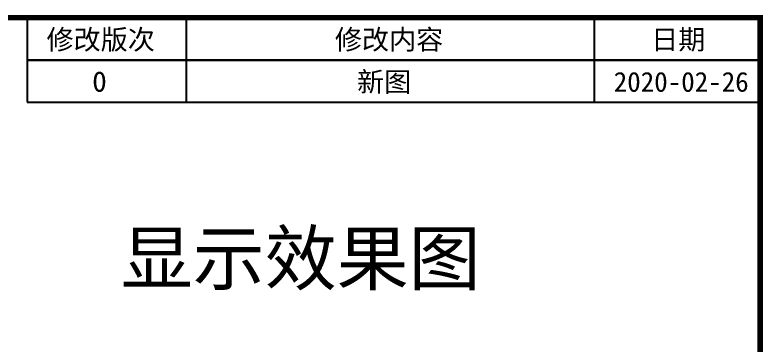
# Model space of a CAD drawing. Header units: inches. Extents: x -1849 to -1456, y -1004 to -896.
# Drawn here: x -1698.56 to -1660.7, y -938.79 to -922.06 of the extents above; entities that cross this region are included whole.
import ezdxf

# ---------------------------------------------------------------- set-up
doc = ezdxf.new("R2010")
doc.units = ezdxf.units.IN
doc.header["$MEASUREMENT"] = 0
doc.layers.add('SPEC', color=2, linetype='Continuous')
doc.styles.add('ggg', font='')
doc.styles.add('新宋体', font='')
doc.styles.get('ggg').set_extended_font_data('SimSun')
doc.styles.get('新宋体').set_extended_font_data('SimSun')

# ---------------------------------------------------------------- blocks, each defined once
blk = doc.blocks.new('A')
at = {"layer": 'SPEC', "const_width": 0.28}
blk.add_lwpolyline([(0, 0), (0, 81.172), (114.799, 81.173), (114.8, 0), (0, 0)], dxfattribs=at)
at = {"layer": 'SPEC'}
for points in [[(77.705, 79.027), (114.804, 79.027), (114.804, 81.168, 0.414214), (114.799, 81.173), (77.705, 81.173)], [(77.705, 76.882), (114.804, 76.882), (114.804, 79.022, 0.414214), (114.799, 79.027), (77.705, 79.027)]]:
    blk.add_lwpolyline(points, format="xyb", close=True, dxfattribs=at)
for points in [[(85.76, 79.027), (85.76, 81.173)], [(106.41, 79.027), (106.41, 81.173)], [(85.76, 76.882), (85.76, 79.027)], [(106.41, 76.882), (106.41, 79.027)]]:
    blk.add_lwpolyline(points, dxfattribs=at)
at = {"layer": 'SPEC', "style": 'ggg'}
for s, height, p in [('修改版次', 1.0043, (78.683, 79.564)), ('修改内容', 1.0043, (93.275, 79.564)), ('日期', 1.0043, (109.278, 79.564)), ('O', 1.004, (81.019, 77.419)), ('新图', 1.0043, (94.394, 77.419)), ('2020-02-26', 1.0043, (107.383, 77.419))]:
    blk.add_text(s, height=height, dxfattribs=at).set_placement(p)

msp = doc.modelspace()

# ---------------------------------------------------------------- block references
msp.add_blockref('A', (-1775.643, -1003.371))

# ---------------------------------------------------------------- texts
at = {"layer": 'SPEC', "style": '新宋体'}
msp.add_text('显示效果图', height=2.6703, dxfattribs=at).set_placement((-1693.206, -935.721))

doc.saveas('drawing.dxf')
